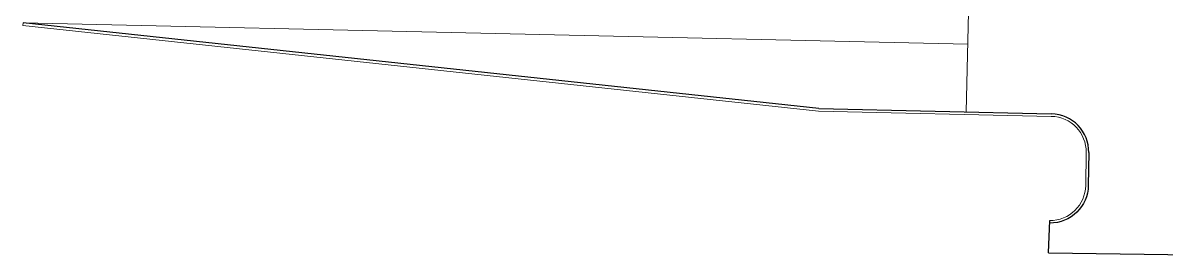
# Model space of a CAD drawing. Extents: x 2536801 to 2538856, y 7112140 to 7131569.
# Drawn here: x 2537514.9 to 2537813.7, y 7124978.7 to 7125039.5 of the extents above; entities that cross this region are included whole.
import ezdxf

# ---------------------------------------------------------------- set-up
doc = ezdxf.new("R2010")
doc.units = 0
doc.header["$LTSCALE"] = 100
doc.header["$MEASUREMENT"] = 0
for name, color, linetype, lineweight in [('D_BOC_XST', 4, 'Continuous', 13), ('D_DRVWY_1', 6, 'Continuous', 30), ('D_FOC_XST', 4, 'Continuous', 30)]:
    doc.layers.add(name, color=color, linetype=linetype, lineweight=lineweight)

msp = doc.modelspace()

# ---------------------------------------------------------------- linework, layer by layer
at = {"layer": 'D_BOC_XST', "linetype": 'Continuous', "lineweight": 0}
msp.add_line((2537722.87, 7125016.4), (2537514.93, 7125038.8), dxfattribs=at)
at = {"layer": 'D_BOC_XST', "lineweight": 0}
msp.add_line((2537722.87, 7125016.4), (2537783.71, 7125015.04), dxfattribs=at)
at = {"layer": 'D_DRVWY_1', "lineweight": 0}
msp.add_line((2537792.82, 7125005.56), (2537792.69, 7124996.98), dxfattribs=at)
at = {"layer": 'D_DRVWY_1'}
for p, q in [((2537793.49, 7125005.55), (2537793.36, 7124996.97)), ((2537782.98, 7124979.31), (2537783.28, 7124987.79)), ((2537782.98, 7124979.31), (2537823.91, 7124978.75))]:
    msp.add_line(p, q, dxfattribs=at)
at = {"layer": 'D_DRVWY_1', "lineweight": 0}
msp.add_arc((2537783.49, 7125005.71), 9.33, 359.1131, 88.7201, dxfattribs=at)
at = {"layer": 'D_DRVWY_1'}
msp.add_arc((2537783.49, 7125005.71), 10, 359.1131, 88.7201, dxfattribs=at)
at = {"layer": 'D_DRVWY_1', "lineweight": 0, "extrusion": (0, 0, -1)}
msp.add_arc((-2537783.36, 7124997.13), 9.33, 180.8869, 270.5822, dxfattribs=at)
at = {"layer": 'D_DRVWY_1', "extrusion": (0, 0, -1)}
msp.add_arc((-2537783.36, 7124997.13), 10, 180.8869, 270.5822, dxfattribs=at)
at = {"layer": 'D_FOC_XST', "lineweight": 13}
for p, q in [((2537761.45, 7125016.2), (2537763.57, 7125106.31)), ((2537515, 7125039.46), (2537514.93, 7125038.8)), ((2537761.86, 7125033.89), (2537515, 7125039.46))]:
    msp.add_line(p, q, dxfattribs=at)
at = {"layer": 'D_FOC_XST'}
for q in [(2537515, 7125039.46), (2537783.71, 7125015.71)]:
    msp.add_line((2537722.92, 7125017.07), q, dxfattribs=at)

doc.saveas('drawing.dxf')
